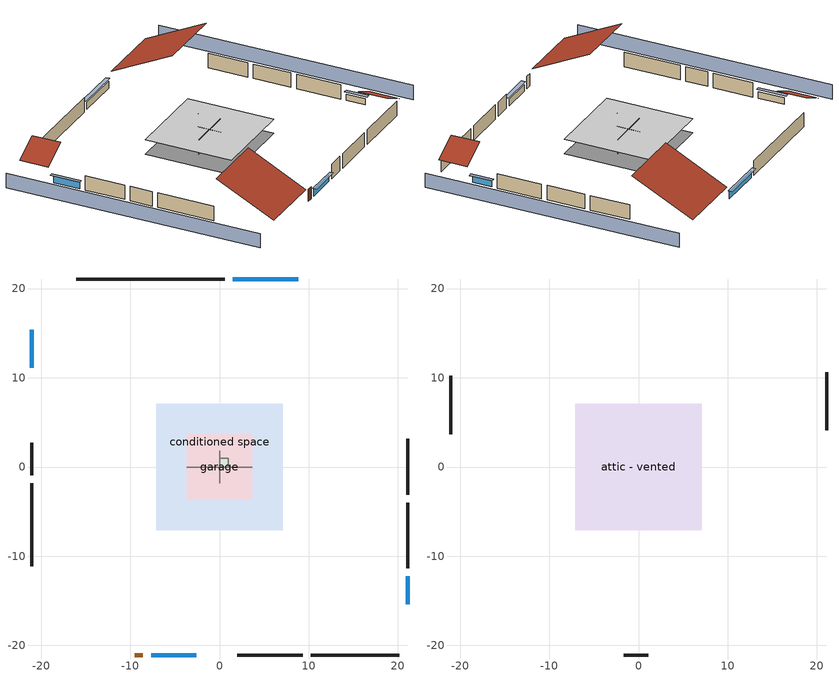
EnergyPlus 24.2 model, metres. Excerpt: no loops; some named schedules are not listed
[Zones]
central ac and furnace airloop ret air zone
 floor adiabatic (AdiabaticConst): 0,0 0,1 1,1 1,0 z0
 wall adiabatic (AdiabaticConst): 0,1 0,0 1,0 1,1 0,1 z0:1
 ceiling adiabatic (AdiabaticConst): 1,0 1,1 0,1 0,0 z1
conditioned space
 floor foundation (Slab2 construction): -7.11,-7.11 -7.11,7.11 7.11,7.11 7.11,-7.11 z0
 wall outside (AdiabaticWallConstruction 1): -9.5,-21.07 -8.59,-21.07 z0:2.03
 wall outside (AdiabaticWallConstruction): 8.82,21.07 1.5,21.07 z0:1.22; 21.07,-15.4 21.07,-12.27 z0:1.07; -7.66,-21.07 -2.6,-21.07 z0:1.13; -21.07,15.4 -21.07,11.13 z0:1.16
 wall outside (Wall3 construction): 0.58,21.07 -16.08,21.07 z0:2.44
 wall outside (Wall4 construction): 21.07,-3.09 21.07,3.16 z0:2.44
 wall outside (Wall7 construction): 10.24,-21.07 20.14,-21.07 z0:2.44
 wall outside (Wall8 construction): -21.07,-1.84 -21.07,-11.1 z0:2.44
 wall to garage (Wall5 construction): -3.66,0 3.66,0 z0:2.44
 wall to garage (Wall6 construction): 0,-1.83 0,1.83 z0:2.44
 window (WindowConstruction): 8.82,21.07 1.51,21.07 z0:1.22
 window (WindowConstruction 1): 21.07,-15.4 21.07,-12.27 z0:1.07
 window (WindowConstruction 2): -7.66,-21.07 -2.6,-21.07 z0:1.13
 window (WindowConstruction 3): -21.07,15.4 -21.07,11.13 z0:1.16
 door (Door): -9.5,-21.07 -8.59,-21.07 z0:2.03
garage
 floor foundation (Slab1 construction): -3.66,-3.66 -3.66,3.66 3.66,3.66 3.66,-3.66 z0
 wall outside (Wall1 construction): 21.07,-11.34 21.07,-4.02 z0:2.44
 wall outside (Wall12 construction): -21.07,2.74 -21.07,-0.91 z0:2.44
 wall outside (Wall2 construction): 2,-21.07 9.32,-21.07 z0:2.44
attic - vented
 floor to garage (Floor1 construction): -3.66,-3.66 -3.66,3.66 3.66,3.66 3.66,-3.66 z2.44
 floor to conditioned space (Floor2 construction Reversed): -7.11,-7.11 -7.11,7.11 7.11,7.11 7.11,-7.11 z2.44
 wall outside (Wall10 construction): -21.07,10.2 -21.07,3.67 z0:2.44
 wall outside (Wall11 construction): -1.67,-21.07 1.07,-21.07 z0:2.44
 wall outside (Wall9 construction): 21.07,4.09 21.07,10.62 z0:2.44
 roof outside (Roof1 construction): 9.75,21.07,2.44 9.75,10.94,7.5 21.07,10.94,7.5 21.07,21.07,2.44
 roof outside (Roof2 construction): 21.07,-16.33,2.44 16.83,-16.33,4.56 16.83,-21.07,4.56 21.07,-21.07,2.44
 roof outside (Roof3 construction): -21.07,16.33,2.44 -16.83,16.33,4.56 -16.83,21.07,4.56 -21.07,21.07,2.44
 roof outside (Roof4 construction): -10.43,-21.07,2.44 -10.43,-11.55,7.2 -21.07,-11.55,7.2 -21.07,-21.07,2.44
shading: -25.64,21.07 -25.64,-21.07 / 25.64,-21.07 25.64,21.07 z0:2.44; 1.2,21.07 9.13,21.07 9.13,21.68 1.2,21.68 z1.52; 21.07,-11.96 21.07,-15.71 21.68,-15.71 21.68,-11.96 z1.37; -2.3,-21.07 -7.96,-21.07 -7.96,-21.68 -2.3,-21.68 z1.43; -21.07,10.82 -21.07,15.71 -21.68,15.71 -21.68,10.82 z1.46
[Building]
Building 1: Terrain=Suburbs
[Site:Location]
Portland Intl Arpt_OR: Latitude {deg}=45.59; Longitude {deg}=-122.6; Time Zone {hr}=-8; Elevation {m}=33; Keep Site Location Information=Yes
[Site:GroundTemperature:Shallow]
10.2558, 8.96328, 8.85977, 9.47314, 11.9355, 14.3863, 16.5111, 17.8571, 17.9714, 16.8767, 14.8061, 12.4304
[Site:WaterMainsTemperature]
Calculation Method=Schedule; Temperature Schedule=mains temperature schedule
[Material] Roughness=Rough; Thermal Absorptance=0.9
Name | Thickness {m} | Conductivity {W/m-K} | Density {kg/m3} | Specific Heat {J/kg-K} | Solar Absorptance | Visible Absorptance
ceiling loosefill ins | 0.0846667 | 0.0480833 | 16.02 | 1046.75 | 0.7 | 0.7
ceiling stud and cavity | 0.1397 | 1.39189 | 65.682 | 1177.47 | 0.7 | 0.7
ceiling stud and cavity 1 | 0.1397 | 0.0920385 | 65.682 | 1177.47 | 0.7 | 0.7
concrete 4.0 in. | 0.1016 | 1.803125 | 2242.8 | 837.4 | 0.7 | 0.7
door material | 0.04445 | 0.0612267 | 512.64 | 1214.23 | 0.7 | 0.7
exterior vertical ins; exterior vertical ins 1; wall rigid ins; wall rigid ins 1 | 0.051816 | 0.029427 | 32.04 | 1214.23 | 0.7 | 0.7
floor covering | 0.0127 | 0.0450781 | 54.468 | 1339.84 | 0.9 | 0.9
furniture material conditioned space 1; furniture material garage 1 | 0.1524 | 0.115458 | 640.8 | 1214.23 | 0.6 | 0.6
gypsum board | 0.0127 | 0.160291 | 801 | 837.4 | 0.6 | 0.6
osb sheathing 0.5 in. | 0.0127 | 0.115458 | 512.64 | 1214.23 | 0.6 | 0.6
osb sheathing 0.5 in. 1 | 0.0127 | 0.115458 | 512.64 | 1214.23 | 0.7 | 0.7
roof rigid ins | 0.00329814 | 0.029427 | 32.04 | 1214.23 | 0.7 | 0.7
slate or tile shingles | 0.01905 | 0.840978 | 1899.972 | 799.717 | 0.75 | 0.75
wall rigid ins 2 | 0.512978 | 0.029427 | 32.04 | 1214.23 | 0.7 | 0.7
wall stud and cavity | 0.1397 | 0.727959 | 139.0536 | 1170.24 | 0.6 | 0.6
wall stud and cavity 1 | 0.1397 | 0.0782429 | 139.0536 | 1170.24 | 0.7 | 0.7
wall stud and cavity 2 | 0.1397 | 0.744709 | 139.0536 | 1170.24 | 0.7 | 0.7
wall stud and cavity 3 | 0.0889 | 0.380278 | 52.3479 | 1209.89 | 0.7 | 0.7
wall stud and cavity 4 | 0.0889 | 0.391764 | 83.0341 | 1211.67 | 0.7 | 0.7
wood siding | 0.0254 | 0.102417 | 544.68 | 1172.36 | 0.85 | 0.85
wood siding 1; wood siding 2 | 0.0254 | 0.102417 | 544.68 | 1172.36 | 0.7 | 0.7
[Material:NoMass]
Adiabatic: Roughness=Rough; Thermal Resistance {m2-K/W}=176.1; Thermal Absorptance=0.9; Solar Absorptance=0.7; Visible Absorptance=0.7
[WindowMaterial:SimpleGlazingSystem]
WindowMaterial: U-Factor {W/m2-K}=2.78222; Solar Heat Gain Coefficient=0.56
[Construction]
AdiabaticConst: Adiabatic
AdiabaticWallConstruction: wood siding 1, wall rigid ins 2, wall stud and cavity 3, gypsum board
AdiabaticWallConstruction 1: wood siding 2, wall rigid ins 2, wall stud and cavity 3, gypsum board
Door: door material
Floor1 construction: ceiling stud and cavity
Floor2 construction Reversed: gypsum board, ceiling stud and cavity 1, ceiling loosefill ins
furniture construction conditioned space 1: furniture material conditioned space 1
furniture construction garage 1: furniture material garage 1
PartitionWallConstruction: gypsum board, wall stud and cavity 4, gypsum board
Roof1 construction; Roof2 construction; Roof3 construction; Roof4 construction: slate or tile shingles, roof rigid ins, osb sheathing 0.5 in.
Slab1 construction: concrete 4.0 in.
Slab2 construction: concrete 4.0 in., floor covering
Wall1 construction; Wall10 construction; Wall11 construction; Wall12 construction; Wall2 construction; Wall9 construction: wood siding, osb sheathing 0.5 in. 1, wall stud and cavity
Wall3 construction; Wall4 construction; Wall7 construction; Wall8 construction: wood siding, osb sheathing 0.5 in. 1, wall stud and cavity 1, gypsum board
Wall5 construction: wall rigid ins, osb sheathing 0.5 in. 1, wall stud and cavity 2, gypsum board
Wall6 construction: wall rigid ins 1, osb sheathing 0.5 in. 1, wall stud and cavity 2, gypsum board
WindowConstruction; WindowConstruction 1; WindowConstruction 2; WindowConstruction 3: WindowMaterial
[Zone] Multiplier=1
Name | Volume {m3} | Part of Total Floor Area
attic - vented | 305.205 | Yes
central ac and furnace airloop ret air zone | 1 | No
conditioned space | 493.619 | Yes
garage | 130.484 | Yes
[Space]
Name | Zone | Volume {m3} | Space Type
attic - vented 1 | attic - vented | 305.205
central ac and furnace airloop ret air space | central ac and furnace airloop ret air zone |  | Plenum Space Type
conditioned space 1 | conditioned space | 493.619
garage 1 | garage | 130.484
[OtherEquipment] Design Level Calculation Method=EquipmentLevel
Name | Fuel Type | Zone or ZoneList or Space or SpaceList | Schedule | Design Level {W} | Fraction Latent | Fraction Radiant | Fraction Lost
central ac and furnace airloop_0 RetCondToDZ; central ac and furnace airloop_0 SupCondToDZ; central ac and furnace airloop_0 SupSensLkToDZ | None | attic - vented 1 | Always On Discrete | 0 | 0 | 0 | 0
central ac and furnace airloop_0 SupLatLkToDZ | None | attic - vented 1 | Always On Discrete | 0 | 1 | 0 | 0
central ac and furnace airloop_0 RetCondToRP; central ac and furnace airloop_0 RetSensLkToRP | None | central ac and furnace airloop ret air space | Always On Discrete | 0 | 0 | 0 | 0
central ac and furnace airloop_0 RetLatLkToRP | None | central ac and furnace airloop ret air space | Always On Discrete | 0 | 1 | 0 | 0
central ac and furnace airloop_0 SupCondToLv; central ac and furnace airloop_0 SupSensLkToCond; mech vent house fan sensible load | None | conditioned space 1 | Always On Discrete | 0 | 0 | 0 | 0
central ac and furnace airloop_0 SupLatLkToCond; mech vent house fan latent load | None | conditioned space 1 | Always On Discrete | 0 | 1 | 0 | 0
clothes dryer 1 | Electricity | conditioned space 1 | clothes_dryer | 0 | 0.015 | 0.081 | 0.85
cooking range 1 | NaturalGas | conditioned space 1 | cooking_range | 2750.96 | 0.16 | 0.384 | 0.2
general water use latent | None | conditioned space 1 | general water use schedule | 44.1266 | 1 | 0 | 0
general water use sensible | None | conditioned space 1 | general water use schedule | -43.4886 | 0 | 0.6 | 0
water heater energy adjustment1 | Electricity | garage 1 | Always On Discrete | 0.01 | 0 | 0 | 1
water heater lat | None | garage 1 | Always On Discrete | 0 | 1 | 0 | 0
water heater sens | None | garage 1 | Always On Discrete | 0 | 0 | 0 | 0
[ZoneInfiltration:DesignFlowRate] Schedule=Always On Discrete; Design Flow Rate Calculation Method=Flow/Zone; Design Flow Rate {m3/s}=0
Name | Zone or ZoneList or Space or SpaceList
attic_vented 1 duct leakage imbalance infil flow | attic - vented 1
infil flow; natural vent flow; whole house fan flow | conditioned space 1
[ZoneInfiltration:EffectiveLeakageArea] Schedule=Always On Discrete
Name | Zone or Space | Effective Air Leakage Area {cm2} | Stack Coefficient | Wind Coefficient
infil attic - vented 1 | attic - vented 1 | 8530.74 | 0.000248762 | 3.83861e-05
infil garage 1 | garage 1 | 543.674 | 0.000129147 | 4.38083e-05
[ZoneMixing] Schedule=Always On Continuous; Design Flow Rate Calculation Method=Flow/Zone; Design Flow Rate {m3/s}=0
Name | Zone or Space | Source Zone or Space
central ac and furnace airloop_0 ZoneMixCondToDZ mix; whole house fan mix | attic - vented | conditioned space
central ac and furnace airloop_0 ZoneMixDZToCond mix | conditioned space | attic - vented
[SpaceList]
Plenum Space Type: central ac and furnace airloop ret air space
[SurfaceProperty:ExposedFoundationPerimeter] Exposed Perimeter Calculation Method=TotalExposedPerimeter
Name | Total Exposed Perimeter {m}
Slab2 | 52.21224
Slab1 | 18.288
[SurfaceProperty:IncidentSolarMultiplier] Incident Solar Multiplier=1; Incident Solar Multiplier Schedule=trans schedule winter=0.85 summer=0.7
Window1; Window2; Window3; Window4
[InternalMass]
Name | Construction | Zone or ZoneList | Space or SpaceList | Surface Area {m2}
furniture mass conditioned space 1 | furniture construction conditioned space 1 | conditioned space | conditioned space 1 | 80.97429
partition wall mass | PartitionWallConstruction | conditioned space | conditioned space 1 | 202.436
furniture mass garage 1 | furniture construction garage 1 | garage | garage 1 | 5.35122
[Lights] Design Level Calculation Method=LightingLevel; Return Air Fraction=0; Fraction Radiant=0.6; Fraction Visible=0.2; Fraction Replaceable=1
Name | Zone or ZoneList or Space or SpaceList | Schedule | Lighting Level {W}
interior lighting | conditioned space 1 | lighting_interior | 312.68
garage lighting | garage 1 | lighting_garage | 9.04299
[People]
occupants: Zone or ZoneList or Space or SpaceList=conditioned space 1; Number of People Schedule=occupants; Number of People Calculation Method=People; Number of People=2; Fraction Radiant=0.314171; Sensible Heat Fraction=0.56303; Activity Level Schedule=occupants activity schedule; Carbon Dioxide Generation Rate {m3/s-W}=0; Enable ASHRAE 55 Comfort Warnings=No; Mean Radiant Temperature Calculation Type=EnclosureAveraged
[ElectricEquipment] Design Level Calculation Method=EquipmentLevel
Name | Zone or ZoneList or Space or SpaceList | Schedule | Design Level {W} | Fraction Latent | Fraction Radiant | Fraction Lost
ceiling fan | conditioned space 1 | ceiling_fan | 17.3991 | 0 | 0.558 | 0
clothes dryer | conditioned space 1 | clothes_dryer | 9678.11 | 0.015 | 0.081 | 0.85
clothes washer | conditioned space 1 | clothes_washer | 491.793 | 0.03 | 0.162 | 0.7
cooking range | conditioned space 1 | cooking_range | 93.8668 | 0.16 | 0.384 | 0.2
fridge | conditioned space 1 | fridge schedule | 49.4292 | 0 | 0.6 | 0
mech vent bath fan 0 | conditioned space 1 | mech vent bath fan 0 schedule | 30 | 0 | 0 | 1
mech vent house fan | conditioned space 1 | mech vent house fan schedule | 0 | 0 | 0 | 1
mech vent house fan cfis | conditioned space 1 | mech vent house fan cfis schedule | 0 | 0 | 0 | 0
mech vent range fan 0 | conditioned space 1 | mech vent range fan 0 schedule | 30 | 0 | 0 | 1
misc plug loads | conditioned space 1 | plug_loads_other | 352.959 | 0.021 | 0.558 | 0.049
misc tv | conditioned space 1 | plug_loads_tv | 437.749 | 0 | 0.6 | 0
whole house fan | conditioned space 1 | Always On Discrete | 0 | 0 | 0 | 1
freezer | garage 1 | freezer schedule | 194.914 | 0 | 0.6 | 0
[AvailabilityManager:Scheduled]
central ac and furnace airloop Availability Manager: Schedule=Always On Discrete
[AirLoopHVAC:ReturnPlenum]
Air Loop HVAC Return Plenum 1: Zone=central ac and furnace airloop ret air zone
[Foundation:Kiva] Exterior Vertical Insulation Depth {m}=0.6096; Wall Height Above Grade {m}=0.1016; Wall Depth Below Slab {m}=0.2032
Name | Initial Indoor Air Temperature {C} | Exterior Vertical Insulation Material
Foundation Kiva 1 | 13.4258 | exterior vertical ins
Foundation Kiva 2 | 15.5556 | exterior vertical ins 1
[Foundation:Kiva:Settings]
Soil Conductivity {W/m-K}=1.9041; Soil Density {kg/m3}=1842.3; Soil Specific Heat {J/kg-K}=418.7; Ground Solar Absorptivity=0.9; Ground Thermal Absorptivity=0.9; Ground Surface Roughness {m}=0.03; Far-Field Width {m}=40; Deep-Ground Boundary Condition=ZeroFlux; Deep-Ground Depth {m}=40; Minimum Cell Dimension {m}=0.2; Maximum Cell Growth Coefficient=3; Simulation Timestep=Timestep
[Exterior:Lights]
exterior lighting: Schedule=exterior lighting schedule; Design Level {W}=8.01452
[EnergyManagementSystem:GlobalVariable]
central_ac_and_furnace_airloop_0_DuctImbalLkExhFanEquivCond
central_ac_and_furnace_airloop_0_DuctImbalLkExhFanEquivDZ
central_ac_and_furnace_airloop_0_DuctImbalLkSupFanEquivCond
central_ac_and_furnace_airloop_0_DuctImbalLkSupFanEquivDZ
central_ac_and_furnace_airloop_0_DZ_T
central_ac_and_furnace_airloop_0_DZ_W
central_ac_and_furnace_airloop_0_RetCondToDZ
central_ac_and_furnace_airloop_0_RetCondToRP
central_ac_and_furnace_airloop_0_RetLatLkToRP
central_ac_and_furnace_airloop_0_RetSensLkToRP
central_ac_and_furnace_airloop_0_SupCondToDZ
central_ac_and_furnace_airloop_0_SupCondToLv
central_ac_and_furnace_airloop_0_SupLatLkToCond
central_ac_and_furnace_airloop_0_SupLatLkToDZ
central_ac_and_furnace_airloop_0_SupSensLkToCond
central_ac_and_furnace_airloop_0_SupSensLkToDZ
central_ac_and_furnace_airloop_0_ZoneMixCondToDZ
central_ac_and_furnace_airloop_0_ZoneMixDZToCond
central_ac_and_furnace_airloop_AH_MFR
central_ac_and_furnace_airloop_AH_Tout
central_ac_and_furnace_airloop_AH_VFR
central_ac_and_furnace_airloop_AH_Wout
central_ac_and_furnace_airloop_Fan_RTF
central_ac_and_furnace_airloop_RA_T
central_ac_and_furnace_airloop_Ra_W
infil_program_Qfan
infil_program_Qinf
natural_vent_program_Qnv
natural_vent_program_Qwhf
[EnergyManagementSystem:Sensor]
Name | Output:Variable or Output:Meter Index Key | Output:Variable or Output:Meter
airflow_gain | infil flow | Infiltration Sensible Heat Gain Energy
airflow_gain_1 | natural vent flow | Infiltration Sensible Heat Gain Energy
airflow_gain_2 | whole house fan flow | Infiltration Sensible Heat Gain Energy
airflow_loss | infil flow | Infiltration Sensible Heat Loss Energy
airflow_loss_1 | natural vent flow | Infiltration Sensible Heat Loss Energy
airflow_loss_2 | whole house fan flow | Infiltration Sensible Heat Loss Energy
central_ac_and_furnace_airloop_0_DZ_T_s | attic - vented | Zone Air Temperature
central_ac_and_furnace_airloop_0_DZ_W_s | attic - vented | Zone Mean Air Humidity Ratio
central_ac_and_furnace_airloop_AH_MFR_s | Node 6 | System Node Mass Flow Rate
central_ac_and_furnace_airloop_AH_Tout_s | Node 6 | System Node Temperature
central_ac_and_furnace_airloop_AH_VFR_s | Node 6 | System Node Current Density Volume Flow Rate
central_ac_and_furnace_airloop_AH_Wout_s | Node 6 | System Node Humidity Ratio
central_ac_and_furnace_airloop_RA_T_s | Node 9 | System Node Temperature
central_ac_and_furnace_airloop_Ra_W_s | Node 9 | System Node Humidity Ratio
clg_load_cond |  | Cooling:EnergyTransfer:Zone:CONDITIONED SPACE
clg_load_duct |  | Cooling:EnergyTransfer:Zone:CENTRAL AC AND FURNACE AIRLOOP RET AIR ZONE
clg_sp_s; clg_sp_s_1 | cooling setpoint | Schedule Value
clothes_dryer_exhaust_0_sch_s | clothes_dryer | Schedule Value
cool_season | cooling season schedule | Schedule Value
ducts_conv | central ac and furnace airloop_0 RetCondToRP | Other Equipment Convective Heating Energy
ducts_conv_1 | central ac and furnace airloop_0 RetLatLkToRP | Other Equipment Convective Heating Energy
ducts_conv_2 | central ac and furnace airloop_0 RetSensLkToRP | Other Equipment Convective Heating Energy
ducts_conv_3 | central ac and furnace airloop_0 SupCondToLv | Other Equipment Convective Heating Energy
ducts_conv_4 | central ac and furnace airloop_0 SupLatLkToCond | Other Equipment Convective Heating Energy
ducts_conv_5 | central ac and furnace airloop_0 SupSensLkToCond | Other Equipment Convective Heating Energy
ducts_rad | central ac and furnace airloop_0 RetCondToRP | Other Equipment Radiant Heating Energy
ducts_rad_1 | central ac and furnace airloop_0 RetLatLkToRP | Other Equipment Radiant Heating Energy
ducts_rad_2 | central ac and furnace airloop_0 RetSensLkToRP | Other Equipment Radiant Heating Energy
ducts_rad_3 | central ac and furnace airloop_0 SupCondToLv | Other Equipment Radiant Heating Energy
ducts_rad_4 | central ac and furnace airloop_0 SupLatLkToCond | Other Equipment Radiant Heating Energy
ducts_rad_5 | central ac and furnace airloop_0 SupSensLkToCond | Other Equipment Radiant Heating Energy
htg_load_cond |  | Heating:EnergyTransfer:Zone:CONDITIONED SPACE
htg_load_duct |  | Heating:EnergyTransfer:Zone:CENTRAL AC AND FURNACE AIRLOOP RET AIR ZONE
htg_sp_s; htg_sp_s_1 | heating setpoint | Schedule Value
ig_ee_conv | ceiling fan | Electric Equipment Convective Heating Energy
ig_ee_conv_1 | clothes dryer | Electric Equipment Convective Heating Energy
ig_ee_conv_3 | cooking range | Electric Equipment Convective Heating Energy
ig_ee_conv_4 | fridge | Electric Equipment Convective Heating Energy
ig_ee_conv_5 | misc plug loads | Electric Equipment Convective Heating Energy
ig_ee_conv_6 | misc tv | Electric Equipment Convective Heating Energy
ig_ee_conv_7 | whole house fan | Electric Equipment Convective Heating Energy
ig_ee_rad | ceiling fan | Electric Equipment Radiant Heating Energy
ig_ee_rad_1 | clothes dryer | Electric Equipment Radiant Heating Energy
ig_ee_rad_3 | cooking range | Electric Equipment Radiant Heating Energy
ig_ee_rad_4 | fridge | Electric Equipment Radiant Heating Energy
ig_ee_rad_5 | misc plug loads | Electric Equipment Radiant Heating Energy
ig_ee_rad_6 | misc tv | Electric Equipment Radiant Heating Energy
ig_ee_rad_7 | whole house fan | Electric Equipment Radiant Heating Energy
ig_lgt_conv | interior lighting | Lights Convective Heating Energy
ig_lgt_rad | interior lighting | Lights Radiant Heating Energy
ig_lgt_vis | interior lighting | Lights Visible Radiation Heating Energy
ig_oe_conv | clothes dryer 1 | Other Equipment Convective Heating Energy
ig_oe_conv_1 | cooking range 1 | Other Equipment Convective Heating Energy
ig_oe_conv_2 | general water use latent | Other Equipment Convective Heating Energy
ig_oe_conv_3 | general water use sensible | Other Equipment Convective Heating Energy
ig_oe_rad | clothes dryer 1 | Other Equipment Radiant Heating Energy
ig_oe_rad_1 | cooking range 1 | Other Equipment Radiant Heating Energy
ig_oe_rad_2 | general water use latent | Other Equipment Radiant Heating Energy
ig_oe_rad_3 | general water use sensible | Other Equipment Radiant Heating Energy
ig_ppl_conv | occupants | People Convective Heating Energy
ig_ppl_rad | occupants | People Radiant Heating Energy
im_conv | furniture mass conditioned space 1 | Surface Inside Face Convection Heat Gain Energy
im_conv_1 | partition wall mass | Surface Inside Face Convection Heat Gain Energy
im_ig | furniture mass conditioned space 1 | Surface Inside Face Internal Gains Radiation Heat Gain Energy
im_ig_1 | partition wall mass | Surface Inside Face Internal Gains Radiation Heat Gain Energy
im_lgt | furniture mass conditioned space 1 | Surface Inside Face Lights Radiation Heat Gain Energy
im_lgt_1 | partition wall mass | Surface Inside Face Lights Radiation Heat Gain Energy
im_sol | furniture mass conditioned space 1 | Surface Inside Face Solar Radiation Heat Gain Energy
im_sol_1 | partition wall mass | Surface Inside Face Solar Radiation Heat Gain Energy
im_surf | furniture mass conditioned space 1 | Surface Inside Face Net Surface Thermal Radiation Heat Gain Energy
im_surf_1 | partition wall mass | Surface Inside Face Net Surface Thermal Radiation Heat Gain Energy
mech_vent_bath_fan_0_sch_s | mech vent bath fan 0 schedule | Schedule Value
mech_vent_range_fan_0_sch_s | mech vent range fan 0 schedule | Schedule Value
mv_conv | mech vent bath fan 0 | Electric Equipment Convective Heating Energy
mv_conv_1 | mech vent house fan | Electric Equipment Convective Heating Energy
mv_conv_2 | mech vent house fan cfis | Electric Equipment Convective Heating Energy
mv_conv_3 | mech vent range fan 0 | Electric Equipment Convective Heating Energy
mv_conv_4 | mech vent house fan latent load | Other Equipment Convective Heating Energy
mv_conv_5 | mech vent house fan sensible load | Other Equipment Convective Heating Energy
mv_rad | mech vent bath fan 0 | Electric Equipment Radiant Heating Energy
mv_rad_1 | mech vent house fan | Electric Equipment Radiant Heating Energy
mv_rad_2 | mech vent house fan cfis | Electric Equipment Radiant Heating Energy
mv_rad_3 | mech vent range fan 0 | Electric Equipment Radiant Heating Energy
mv_rad_4 | mech vent house fan latent load | Other Equipment Radiant Heating Energy
mv_rad_5 | mech vent house fan sensible load | Other Equipment Radiant Heating Energy
natural_vent_s | natural vent schedule | Schedule Value
out_pb_s |  | Site Outdoor Air Barometric Pressure
out_wt_s |  | Site Outdoor Air Humidity Ratio
site_vw_s |  | Site Wind Speed
ss_back_out | Window1 | Surface Window Shortwave from Zone Back Out Window Heat Transfer Rate
ss_back_out_1 | Window2 | Surface Window Shortwave from Zone Back Out Window Heat Transfer Rate
ss_back_out_2 | Window3 | Surface Window Shortwave from Zone Back Out Window Heat Transfer Rate
ss_back_out_3 | Window4 | Surface Window Shortwave from Zone Back Out Window Heat Transfer Rate
ss_conv | Door1 | Surface Inside Face Convection Heat Gain Energy
ss_conv_1 | Window1 | Surface Inside Face Convection Heat Gain Energy
ss_conv_2 | Window2 | Surface Inside Face Convection Heat Gain Energy
ss_conv_3 | Window3 | Surface Inside Face Convection Heat Gain Energy
ss_conv_4 | Window4 | Surface Inside Face Convection Heat Gain Energy
ss_ig | Door1 | Surface Inside Face Internal Gains Radiation Heat Gain Energy
ss_ig_1 | Window1 | Surface Inside Face Internal Gains Radiation Heat Gain Energy
ss_ig_2 | Window2 | Surface Inside Face Internal Gains Radiation Heat Gain Energy
ss_ig_3 | Window3 | Surface Inside Face Internal Gains Radiation Heat Gain Energy
ss_ig_4 | Window4 | Surface Inside Face Internal Gains Radiation Heat Gain Energy
ss_lgt | Door1 | Surface Inside Face Lights Radiation Heat Gain Energy
ss_sol | Door1 | Surface Inside Face Solar Radiation Heat Gain Energy
ss_surf | Door1 | Surface Inside Face Net Surface Thermal Radiation Heat Gain Energy
ss_surf_1 | Window1 | Surface Inside Face Net Surface Thermal Radiation Heat Gain Energy
ss_surf_2 | Window2 | Surface Inside Face Net Surface Thermal Radiation Heat Gain Energy
ss_surf_3 | Window3 | Surface Inside Face Net Surface Thermal Radiation Heat Gain Energy
ss_surf_4 | Window4 | Surface Inside Face Net Surface Thermal Radiation Heat Gain Energy
ss_trans_in | Window1 | Surface Window Transmitted Solar Radiation Rate
ss_trans_in_1 | Window2 | Surface Window Transmitted Solar Radiation Rate
ss_trans_in_2 | Window3 | Surface Window Transmitted Solar Radiation Rate
ss_trans_in_3 | Window4 | Surface Window Transmitted Solar Radiation Rate
ss_trans_out | Window1 | Surface Inside Face Initial Transmitted Diffuse Transmitted Out Window Solar Radiation Rate
ss_trans_out_1 | Window2 | Surface Inside Face Initial Transmitted Diffuse Transmitted Out Window Solar Radiation Rate
ss_trans_out_2 | Window3 | Surface Inside Face Initial Transmitted Diffuse Transmitted Out Window Solar Radiation Rate
